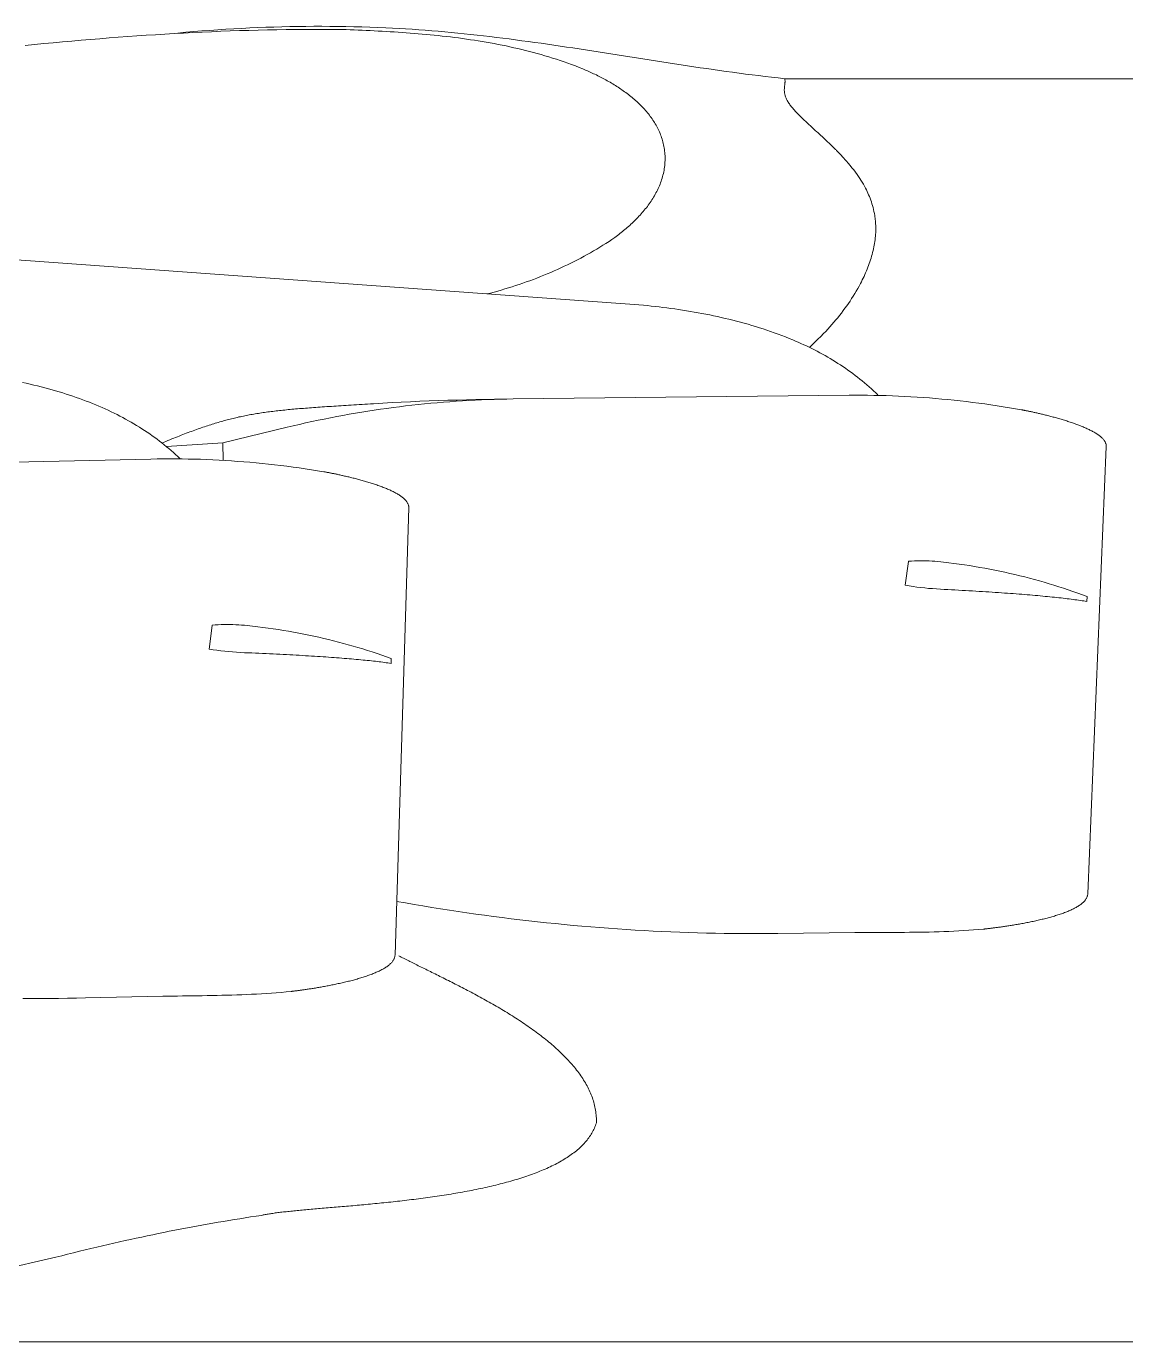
# Model space of a CAD drawing. Header units: millimetres. Extents: x -49665 to 3353, y -2 to 17032.
# Drawn here: x -12429 to -6883, y 697 to 7337 of the extents above; entities that cross this region are included whole.
import ezdxf

# ---------------------------------------------------------------- set-up
doc = ezdxf.new("R2010")
doc.units = ezdxf.units.MM
doc.layers.add('ceco.net 195', color=7, linetype='Continuous', lineweight=5)

msp = doc.modelspace()

# ---------------------------------------------------------------- linework, layer by layer
at = {"layer": 'ceco.net 195', "linetype": 'Continuous'}
for p, q in [((-8602.5, 7072.8), (-5765.5, 7072.8)), ((-14391.5, 6296), (-9316, 5929.4)), ((-8278.5, 5474.8), (-9972.9, 5456.1)), ((-11437.2, 5234.7), (-11113.7, 5313.2)), ((-11437.2, 5234.5), (-11722.5, 5216)), ((-11437.2, 5234.7), (-11436.2, 5146.2)), ((-6980.9, 5217), (-7074.2, 2957.6)), ((-11800.5, 5152.9), (-13494.5, 5116.1)), ((-10500.1, 4909), (-10569.3, 2648.7)), ((-7995, 4515.9), (-7978.4, 4635.5)), ((-7978.3, 4637.2), (-7978.4, 4635.5)), ((-7077.7, 4458.8), (-7078.5, 4434.2)), ((-11506.6, 4193.4), (-11491.2, 4313)), ((-11491.2, 4314.7), (-11491.2, 4313)), ((-10588.7, 4146), (-10589.3, 4121.5)), ((-8638.4, 2758), (-8248.5, 2762.3)), ((-12131.3, 2432.4), (-11741.5, 2440.9)), ((-12280.7, 1124.1), (-14109.5, 698.6)), ((-14114.6, 697.4), (-5765.6, 697.4))]:
    msp.add_line(p, q, dxfattribs=at)
for points in [[(-12435.3, 7240.9), (-12388.3, 7245.5), (-12341.3, 7250), (-12294.3, 7254.5), (-12247.3, 7258.8), (-12200.3, 7263), (-12153.3, 7267), (-12106.3, 7271), (-12059.2, 7274.8), (-12012.2, 7278.6), (-11965.2, 7282.1), (-11918.1, 7285.6), (-11871.1, 7288.9), (-11824.1, 7292.1), (-11777, 7295.1), (-11730, 7298), (-11683, 7300.7), (-11635.9, 7303.3), (-11588.9, 7305.8), (-11541.8, 7308), (-11494.8, 7310.1), (-11447.7, 7312.1), (-11400.6, 7313.9), (-11353.6, 7315.5), (-11306.5, 7317), (-11259.5, 7318.2), (-11212.4, 7319.3), (-11165.4, 7320.2), (-11118.3, 7321), (-11071.2, 7321.5), (-11024.2, 7321.8), (-10977.1, 7322), (-10930.1, 7322), (-10883, 7321.7), (-10835.9, 7321.3)], [(-10615.8, 7330), (-10656.1, 7331.7), (-10696.5, 7333.1), (-10736.8, 7334.4), (-10777.2, 7335.4), (-10817.5, 7336.2), (-10857.9, 7336.8), (-10898.3, 7337.2), (-10938.6, 7337.4), (-10979, 7337.3), (-11019.4, 7337.1), (-11059.7, 7336.6), (-11100.1, 7335.9), (-11140.4, 7335), (-11180.8, 7333.8), (-11221.1, 7332.5), (-11261.4, 7330.9), (-11301.8, 7329.1), (-11342.1, 7327.1), (-11382.4, 7324.9), (-11422.7, 7322.5), (-11463, 7319.9), (-11503.2, 7317), (-11543.5, 7313.9), (-11583.7, 7310.6), (-11624, 7307.2), (-11664.2, 7303.4)], [(-10835.9, 7321.3), (-10815.9, 7320.5), (-10795.9, 7319.8), (-10775.8, 7319), (-10755.7, 7318.2), (-10735.5, 7317.3), (-10715.4, 7316.4), (-10695.2, 7315.5), (-10675, 7314.5), (-10654.8, 7313.5), (-10634.6, 7312.4), (-10614.3, 7311.3), (-10594.1, 7310.1), (-10573.8, 7308.8), (-10553.6, 7307.5), (-10533.3, 7306.1), (-10513, 7304.7), (-10492.7, 7303.2), (-10472.4, 7301.6), (-10452.1, 7299.9), (-10431.9, 7298.2), (-10411.6, 7296.3), (-10391.3, 7294.4), (-10371, 7292.4), (-10350.8, 7290.3), (-10330.5, 7288.1), (-10310.3, 7285.8), (-10290, 7283.5), (-10269.8, 7281), (-10249.6, 7278.4), (-10229.4, 7275.7), (-10209.3, 7272.9), (-10189.1, 7269.9), (-10169, 7266.9), (-10148.9, 7263.7), (-10128.9, 7260.4), (-10108.8, 7257), (-10088.8, 7253.5), (-10068.8, 7249.8), (-10048.9, 7246), (-10029, 7242.1), (-10009.1, 7238), (-9989.2, 7233.8), (-9969.5, 7229.4), (-9949.7, 7224.9), (-9930, 7220.2), (-9910.3, 7215.4), (-9890.7, 7210.4), (-9871.1, 7205.2), (-9851.6, 7199.9), (-9832.1, 7194.5), (-9812.6, 7188.8), (-9793.3, 7183), (-9773.9, 7177), (-9754.7, 7170.9), (-9735.5, 7164.5), (-9716.3, 7158), (-9697.2, 7151.3), (-9678.2, 7144.4), (-9659.3, 7137.3), (-9640.4, 7130), (-9621.6, 7122.5)], [(-10615.8, 7330), (-10582.4, 7328.4), (-10549.1, 7326.6), (-10515.9, 7324.7), (-10482.7, 7322.6), (-10449.7, 7320.3), (-10416.7, 7317.8), (-10383.8, 7315.2), (-10350.9, 7312.5), (-10318.2, 7309.6), (-10285.4, 7306.5), (-10252.8, 7303.3), (-10220.2, 7300), (-10187.7, 7296.6), (-10155.2, 7293), (-10122.7, 7289.3), (-10090.3, 7285.5), (-10058, 7281.6), (-10025.7, 7277.5), (-9993.4, 7273.4), (-9961.1, 7269.2), (-9928.9, 7264.9), (-9896.8, 7260.5), (-9864.6, 7256.1), (-9832.5, 7251.5), (-9800.4, 7246.9), (-9768.3, 7242.3), (-9736.2, 7237.5), (-9704.2, 7232.7), (-9672.1, 7227.9), (-9640.1, 7223), (-9608, 7218.1), (-9576, 7213.2), (-9544, 7208.2), (-9511.9, 7203.2), (-9479.9, 7198.1), (-9447.9, 7193.1), (-9415.8, 7188), (-9383.7, 7183), (-9351.6, 7177.9), (-9319.5, 7172.9), (-9287.4, 7167.8), (-9255.2, 7162.8), (-9223, 7157.8), (-9190.8, 7152.8), (-9158.6, 7147.8), (-9126.3, 7142.9), (-9094, 7138), (-9061.6, 7133.2), (-9029.2, 7128.4), (-8996.7, 7123.7), (-8964.2, 7119), (-8931.6, 7114.4), (-8899, 7109.8), (-8866.3, 7105.3), (-8833.6, 7100.9), (-8800.8, 7096.6), (-8767.9, 7092.4), (-8735, 7088.3), (-8702, 7084.2), (-8668.9, 7080.3), (-8635.8, 7076.5), (-8602.5, 7072.8)], [(-9621.6, 7122.5), (-9614.9, 7119.7), (-9608.1, 7116.8), (-9601.4, 7113.9), (-9594.6, 7110.9), (-9587.8, 7107.8), (-9580.9, 7104.7), (-9574.1, 7101.5), (-9567.2, 7098.3), (-9560.3, 7095), (-9553.4, 7091.7), (-9546.5, 7088.2), (-9539.6, 7084.8), (-9532.7, 7081.2), (-9525.8, 7077.6), (-9518.9, 7074), (-9512, 7070.3), (-9505.1, 7066.5), (-9498.2, 7062.7), (-9491.4, 7058.8), (-9484.5, 7054.8), (-9477.7, 7050.8), (-9470.9, 7046.7), (-9464.1, 7042.6), (-9457.4, 7038.4), (-9450.7, 7034.1), (-9444, 7029.8), (-9437.3, 7025.4), (-9430.7, 7020.9), (-9424.1, 7016.4), (-9417.6, 7011.9), (-9411.1, 7007.2), (-9404.7, 7002.5), (-9398.3, 6997.7), (-9392, 6992.9), (-9385.7, 6988), (-9379.5, 6983.1), (-9373.4, 6978.1), (-9367.3, 6973), (-9361.3, 6967.8), (-9355.4, 6962.6), (-9349.5, 6957.3), (-9343.7, 6952), (-9338, 6946.6), (-9332.4, 6941.1), (-9326.9, 6935.6), (-9321.4, 6930), (-9316.1, 6924.3), (-9310.8, 6918.6), (-9305.6, 6912.8), (-9300.6, 6906.9), (-9295.6, 6901), (-9290.7, 6895), (-9286, 6889), (-9281.3, 6882.8), (-9276.8, 6876.6), (-9272.4, 6870.4), (-9268.1, 6864.1), (-9263.9, 6857.7), (-9259.8, 6851.2), (-9255.9, 6844.7), (-9252.1, 6838.1), (-9248.4, 6831.4), (-9244.9, 6824.7), (-9241.5, 6817.9), (-9238.3, 6811), (-9235.1, 6804.1), (-9232.2, 6797.1), (-9229.3, 6790), (-9226.7, 6782.9), (-9224.1, 6775.7), (-9221.8, 6768.4), (-9219.6, 6761), (-9217.5, 6753.6), (-9215.7, 6746.1), (-9213.9, 6738.6), (-9212.4, 6731), (-9211, 6723.3), (-9209.8, 6715.5), (-9208.8, 6707.7), (-9208, 6699.8), (-9207.3, 6691.8), (-9206.9, 6683.7), (-9206.6, 6675.6), (-9206.5, 6667.4), (-9206.6, 6659.2)], [(-8602.5, 7044.3), (-8602.8, 7042.1), (-8603.1, 7039.9), (-8603.4, 7037.5), (-8603.7, 7035.1), (-8604, 7032.6), (-8604.3, 7030), (-8604.5, 7027.3), (-8604.7, 7024.6), (-8604.9, 7021.7), (-8605, 7018.8), (-8605, 7015.8), (-8605, 7012.8), (-8604.9, 7009.6), (-8604.6, 7006.4), (-8604.3, 7003.1), (-8603.8, 6999.8), (-8603.3, 6996.4), (-8602.5, 6992.9), (-8601.6, 6989.3), (-8600.6, 6985.7), (-8599.4, 6981.9), (-8598, 6978.2), (-8596.4, 6974.3), (-8594.6, 6970.4)], [(-8602.5, 7072.8), (-8602.5, 7072.7), (-8602.4, 7072.4), (-8602.4, 7071.9), (-8602.2, 7071.2), (-8602.1, 7070.3), (-8602, 7069.2), (-8601.9, 7068), (-8601.8, 7066.5), (-8601.7, 7064.8), (-8601.6, 7062.9), (-8601.6, 7060.9), (-8601.6, 7058.6), (-8601.6, 7056.1), (-8601.7, 7053.5), (-8601.9, 7050.6), (-8602.2, 7047.6), (-8602.5, 7044.3)], [(-8594.6, 6970.4), (-8592.6, 6966.4), (-8590.4, 6962.4), (-8588, 6958.3), (-8585.4, 6954.1), (-8582.6, 6949.9), (-8579.6, 6945.6), (-8576.5, 6941.2), (-8573.2, 6936.9), (-8569.7, 6932.4), (-8566.1, 6927.9), (-8562.3, 6923.4), (-8558.3, 6918.8), (-8554.2, 6914.2), (-8550, 6909.5), (-8545.7, 6904.7), (-8541.2, 6900), (-8536.6, 6895.2), (-8531.8, 6890.3), (-8527, 6885.4)], [(-8527, 6885.4), (-8519.8, 6878.4), (-8512.5, 6871.2), (-8505, 6864), (-8497.3, 6856.8), (-8489.5, 6849.4), (-8481.5, 6842.1), (-8473.5, 6834.6), (-8465.3, 6827.1), (-8457.1, 6819.6), (-8448.8, 6812), (-8440.5, 6804.4)], [(-8440.5, 6804.4), (-8436.8, 6801.1), (-8433.3, 6797.8), (-8429.8, 6794.6), (-8426.3, 6791.5), (-8422.9, 6788.4), (-8419.5, 6785.3), (-8416.1, 6782.2), (-8412.8, 6779.1), (-8409.4, 6776), (-8406.1, 6772.9), (-8402.7, 6769.7), (-8399.2, 6766.5), (-8395.8, 6763.3), (-8392.3, 6760), (-8388.7, 6756.6), (-8385.1, 6753.2), (-8381.3, 6749.6), (-8377.5, 6746), (-8373.6, 6742.2), (-8369.6, 6738.3), (-8365.5, 6734.3), (-8361.2, 6730.1), (-8356.8, 6725.8)], [(-8356.8, 6725.8), (-8354.5, 6723.6), (-8352.1, 6721.2), (-8349.6, 6718.7), (-8347, 6716), (-8344.2, 6713.2), (-8341.4, 6710.3), (-8338.4, 6707.3), (-8335.4, 6704.3), (-8332.4, 6701.1), (-8329.2, 6697.9), (-8326.1, 6694.6), (-8322.9, 6691.2), (-8319.6, 6687.8), (-8316.4, 6684.4), (-8313.2, 6681), (-8310, 6677.5), (-8306.8, 6674.1), (-8303.7, 6670.7), (-8300.6, 6667.3), (-8297.5, 6663.9), (-8294.6, 6660.6), (-8291.7, 6657.3)], [(-9206.6, 6659.2), (-9207.1, 6650.9), (-9207.7, 6642.6), (-9208.5, 6634.4), (-9209.5, 6626.2), (-9210.7, 6618.2), (-9212.1, 6610.1), (-9213.7, 6602.1), (-9215.4, 6594.2), (-9217.3, 6586.3), (-9219.4, 6578.5), (-9221.6, 6570.8), (-9224, 6563.1), (-9226.6, 6555.5), (-9229.3, 6547.9), (-9232.2, 6540.4), (-9235.2, 6532.9), (-9238.4, 6525.5), (-9241.7, 6518.2), (-9245.1, 6510.9), (-9248.7, 6503.7), (-9252.5, 6496.6), (-9256.3, 6489.5), (-9260.3, 6482.4), (-9264.4, 6475.5), (-9268.6, 6468.6), (-9272.9, 6461.7), (-9277.4, 6454.9), (-9281.9, 6448.2), (-9286.6, 6441.5), (-9291.4, 6434.9), (-9296.2, 6428.4), (-9301.2, 6421.9), (-9306.3, 6415.5), (-9311.4, 6409.2), (-9316.7, 6402.9), (-9322, 6396.7), (-9327.4, 6390.5), (-9332.9, 6384.4), (-9338.4, 6378.4), (-9344, 6372.4), (-9349.7, 6366.5), (-9355.5, 6360.7), (-9361.3, 6354.9), (-9367.1, 6349.2), (-9373, 6343.6), (-9379, 6338), (-9385, 6332.5), (-9391.1, 6327.1), (-9397.2, 6321.7), (-9403.3, 6316.4), (-9409.5, 6311.2), (-9415.7, 6306), (-9421.9, 6300.9), (-9428.2, 6295.9), (-9434.5, 6290.9), (-9440.8, 6286), (-9447.1, 6281.2), (-9453.4, 6276.5), (-9459.7, 6271.8)], [(-8291.7, 6657.3), (-8282.1, 6646.2), (-8272.7, 6635), (-8263.6, 6623.7), (-8254.6, 6612.2), (-8245.8, 6600.5), (-8237.3, 6588.6)], [(-8237.3, 6588.6), (-8230.8, 6579.2), (-8224.4, 6569.7), (-8218.2, 6560), (-8212.2, 6550.3), (-8206.4, 6540.3), (-8200.8, 6530.2), (-8195.3, 6519.9)], [(-8195.3, 6519.9), (-8191.1, 6511.8), (-8187.1, 6503.5), (-8183.2, 6495.1), (-8179.5, 6486.6), (-8175.9, 6478), (-8172.5, 6469.2), (-8169.2, 6460.3), (-8166, 6451.2)], [(-8166, 6451.2), (-8163, 6441.9), (-8160.2, 6432.5), (-8157.6, 6422.8), (-8155.2, 6413), (-8152.9, 6403), (-8150.9, 6392.8), (-8149.2, 6382.5)], [(-8149.2, 6382.5), (-8148.2, 6376), (-8147.2, 6369.2), (-8146.4, 6362.3), (-8145.7, 6355.3), (-8145.1, 6348.2)], [(-8220.8, 6038.9), (-8216.2, 6047.8), (-8211.7, 6056.8), (-8207.3, 6065.9), (-8203, 6075), (-8198.8, 6084.2), (-8194.8, 6093.3), (-8190.9, 6102.5), (-8187.1, 6111.8), (-8183.4, 6121.1), (-8179.9, 6130.3), (-8176.6, 6139.7), (-8173.4, 6149), (-8170.3, 6158.3), (-8167.4, 6167.6), (-8164.6, 6176.9), (-8162, 6186.3), (-8159.6, 6195.6), (-8157.3, 6204.9), (-8155.2, 6214.2), (-8153.3, 6223.4), (-8151.5, 6232.6), (-8149.9, 6241.8), (-8148.5, 6251), (-8147.2, 6260.1), (-8146.2, 6269.2), (-8145.3, 6278.3), (-8144.6, 6287.2), (-8144.1, 6296.2), (-8143.8, 6305), (-8143.7, 6313.9)], [(-8145.1, 6348.2), (-8144.5, 6339.8), (-8144.1, 6331.2), (-8143.8, 6322.5), (-8143.7, 6313.9)], [(-9459.7, 6271.8), (-9474.6, 6261.6), (-9489.6, 6251.6), (-9504.8, 6241.8), (-9520.1, 6232), (-9535.7, 6222.4), (-9551.3, 6213), (-9567.1, 6203.6), (-9583, 6194.4), (-9599.1, 6185.4), (-9615.3, 6176.5), (-9631.6, 6167.7), (-9648.1, 6159.1), (-9664.7, 6150.6), (-9681.4, 6142.2), (-9698.2, 6134), (-9715.1, 6125.9), (-9732.1, 6118), (-9749.2, 6110.2), (-9766.4, 6102.6), (-9783.7, 6095.1), (-9801.1, 6087.8), (-9818.5, 6080.6), (-9836, 6073.6), (-9853.7, 6066.7), (-9871.3, 6059.9), (-9889.1, 6053.3), (-9906.9, 6046.9), (-9924.7, 6040.6), (-9942.7, 6034.5), (-9960.6, 6028.5), (-9978.6, 6022.7), (-9996.7, 6017.1), (-10014.8, 6011.6), (-10032.9, 6006.2), (-10051, 6001), (-10069.2, 5996), (-10087.4, 5991.1), (-10105.5, 5986.4)], [(-8407.2, 5786.1), (-8396.4, 5797.4), (-8385.8, 5808.8), (-8375.5, 5820.2), (-8365.2, 5831.7), (-8355.2, 5843.3), (-8345.4, 5854.9), (-8335.7, 5866.6), (-8326.3, 5878.3), (-8317, 5890.1), (-8307.9, 5902), (-8299, 5914), (-8290.4, 5926.1), (-8281.9, 5938.2), (-8273.5, 5950.5), (-8265.4, 5962.8), (-8257.5, 5975.2), (-8249.8, 5987.8), (-8242.2, 6000.4), (-8234.9, 6013.1), (-8227.8, 6025.9), (-8220.8, 6038.9)], [(-9316, 5929.4), (-9296.2, 5927.4), (-9276.4, 5925.3), (-9256.7, 5923.1), (-9236.9, 5920.7), (-9217.2, 5918.3), (-9197.4, 5915.8), (-9177.7, 5913.2), (-9158, 5910.4), (-9138.3, 5907.6), (-9118.6, 5904.6), (-9098.9, 5901.5), (-9079.2, 5898.3), (-9059.6, 5894.9), (-9040, 5891.4), (-9020.4, 5887.8), (-9000.9, 5884.1), (-8981.3, 5880.2), (-8961.8, 5876.2), (-8942.4, 5872), (-8922.9, 5867.7), (-8903.5, 5863.2), (-8884.2, 5858.6), (-8864.9, 5853.9), (-8845.6, 5849), (-8826.4, 5843.9), (-8807.2, 5838.6), (-8788, 5833.2), (-8768.9, 5827.7), (-8749.9, 5821.9), (-8730.9, 5816), (-8712, 5809.9), (-8693.1, 5803.6), (-8674.3, 5797.2), (-8655.5, 5790.5), (-8636.8, 5783.7), (-8618.2, 5776.7), (-8599.6, 5769.5), (-8581.1, 5762.1), (-8562.7, 5754.5)], [(-8478.8, 5716.5), (-8464, 5730.1), (-8449.5, 5743.9), (-8435.2, 5757.8), (-8421.1, 5771.9), (-8407.2, 5786.1)], [(-8562.8, 5754.6), (-8548.9, 5748.7), (-8535, 5742.6), (-8521.2, 5736.5), (-8507.4, 5730.2), (-8493.7, 5723.7), (-8480.1, 5717.2), (-8466.5, 5710.5), (-8452.9, 5703.6), (-8439.5, 5696.7), (-8426.1, 5689.5), (-8412.7, 5682.3), (-8399.5, 5674.9), (-8386.3, 5667.4), (-8373.2, 5659.8), (-8360.2, 5652), (-8347.3, 5644), (-8334.4, 5635.9), (-8321.7, 5627.7), (-8309, 5619.4), (-8296.5, 5610.9), (-8284.1, 5602.2), (-8271.7, 5593.4), (-8259.5, 5584.5), (-8247.4, 5575.4), (-8235.4, 5566.2), (-8223.5, 5556.8), (-8211.7, 5547.3), (-8200.1, 5537.6), (-8188.5, 5527.8), (-8177.1, 5517.8), (-8165.9, 5507.7), (-8154.8, 5497.5), (-8143.8, 5487), (-8132.9, 5476.5)], [(-12448.7, 5539.8), (-12429.4, 5535.6), (-12410.3, 5531.2), (-12391.4, 5526.7), (-12372.7, 5522.1), (-12354.1, 5517.4), (-12335.7, 5512.6), (-12317.4, 5507.7), (-12299.3, 5502.6), (-12281.4, 5497.4), (-12263.6, 5492.2), (-12246, 5486.8), (-12228.6, 5481.2), (-12211.3, 5475.6), (-12194.2, 5469.9), (-12177.2, 5464), (-12160.4, 5458), (-12143.8, 5451.9), (-12127.4, 5445.7), (-12111.1, 5439.4), (-12094.9, 5432.9), (-12079, 5426.4), (-12063.2, 5419.7), (-12047.5, 5412.9), (-12032.1, 5406), (-12016.8, 5399), (-12001.6, 5391.8), (-11986.6, 5384.6), (-11971.8, 5377.2), (-11957.2, 5369.7), (-11942.7, 5362.1), (-11928.4, 5354.4), (-11914.2, 5346.6), (-11900.2, 5338.6), (-11886.4, 5330.6), (-11872.7, 5322.4), (-11859.2, 5314.1), (-11845.9, 5305.7), (-11832.7, 5297.2), (-11819.7, 5288.5), (-11806.9, 5279.7), (-11794.2, 5270.9), (-11781.7, 5261.9), (-11769.3, 5252.8), (-11757.1, 5243.6), (-11745.1, 5234.2), (-11733.2, 5224.8), (-11721.5, 5215.2), (-11710, 5205.5), (-11698.7, 5195.7), (-11687.4, 5185.8), (-11676.4, 5175.8), (-11665.5, 5165.6), (-11654.8, 5155.3)], [(-11113.7, 5313.2), (-11082.6, 5320.7), (-11051.4, 5327.9), (-11020.2, 5335), (-10988.9, 5341.8), (-10957.6, 5348.5), (-10926.3, 5355), (-10894.9, 5361.2), (-10863.5, 5367.3), (-10832, 5373.2), (-10800.5, 5378.8), (-10769, 5384.3), (-10737.4, 5389.6), (-10705.8, 5394.7), (-10674.2, 5399.5), (-10642.5, 5404.2), (-10610.8, 5408.7), (-10579.1, 5413), (-10547.3, 5417), (-10515.6, 5420.9), (-10483.8, 5424.6), (-10452, 5428.1), (-10420.1, 5431.4), (-10388.3, 5434.4), (-10356.4, 5437.3), (-10324.5, 5440), (-10292.6, 5442.4), (-10260.7, 5444.7), (-10228.7, 5446.8), (-10196.8, 5448.6), (-10164.8, 5450.3), (-10132.8, 5451.8), (-10100.8, 5453), (-10068.9, 5454.1), (-10036.9, 5455), (-10004.9, 5455.6), (-9972.9, 5456.1)], [(-10678.4, 5432.4), (-10631.4, 5435.2), (-10584.4, 5437.8), (-10537.4, 5440.3), (-10490.4, 5442.5), (-10443.3, 5444.5), (-10396.3, 5446.3), (-10349.3, 5448), (-10302.2, 5449.5), (-10255.2, 5450.9), (-10208.2, 5452), (-10161.1, 5453.1), (-10114, 5454), (-10067, 5454.8), (-10019.9, 5455.5), (-9972.9, 5456.1)], [(-7407.8, 5401.6), (-7438.7, 5406.9), (-7469.6, 5412.1), (-7500.5, 5417.1), (-7531.4, 5421.9), (-7562.3, 5426.5), (-7593.3, 5430.9), (-7624.2, 5435.1), (-7655.2, 5439.1), (-7686.2, 5442.9), (-7717.2, 5446.4), (-7748.3, 5449.8), (-7779.3, 5453), (-7810.4, 5455.9), (-7841.5, 5458.7), (-7872.6, 5461.2), (-7903.7, 5463.5), (-7934.8, 5465.6), (-7966, 5467.5), (-7997.2, 5469.2), (-8028.3, 5470.7), (-8059.6, 5472), (-8090.8, 5473), (-8122, 5473.9), (-8153.3, 5474.5), (-8184.6, 5474.9), (-8215.9, 5475.1), (-8247.2, 5475.1), (-8278.5, 5474.8)], [(-10678.4, 5432.4), (-10693, 5431.4), (-10707.5, 5430.5), (-10721.8, 5429.6), (-10735.8, 5428.8), (-10749.7, 5427.9), (-10763.4, 5427.1), (-10776.9, 5426.2), (-10790.2, 5425.4), (-10803.3, 5424.6), (-10816.2, 5423.7), (-10829, 5422.9), (-10841.6, 5422.1), (-10854, 5421.3), (-10866.2, 5420.6), (-10878.3, 5419.8), (-10890.2, 5419), (-10902, 5418.2), (-10913.6, 5417.5), (-10925, 5416.7), (-10936.3, 5415.9), (-10947.5, 5415.2), (-10958.5, 5414.4), (-10969.3, 5413.6), (-10980, 5412.8), (-10990.6, 5412.1), (-11001.1, 5411.3), (-11011.4, 5410.5), (-11021.5, 5409.7), (-11031.6, 5408.9), (-11041.5, 5408.1), (-11051.4, 5407.3), (-11061.1, 5406.5), (-11070.6, 5405.7), (-11080.1, 5404.9), (-11089.5, 5404), (-11098.7, 5403.2), (-11107.9, 5402.3), (-11117, 5401.4), (-11125.9, 5400.5), (-11134.8, 5399.6), (-11143.6, 5398.7), (-11152.3, 5397.7), (-11160.9, 5396.8), (-11169.4, 5395.8), (-11177.8, 5394.8), (-11186.2, 5393.8), (-11194.5, 5392.8), (-11202.7, 5391.7), (-11210.9, 5390.7), (-11219, 5389.6), (-11227, 5388.4), (-11235, 5387.3), (-11242.9, 5386.1), (-11250.7, 5384.9), (-11258.6, 5383.7), (-11266.3, 5382.5), (-11274, 5381.2), (-11281.7, 5379.9), (-11289.4, 5378.6), (-11297, 5377.2), (-11304.5, 5375.8), (-11312.1, 5374.4), (-11319.6, 5373), (-11327.1, 5371.5), (-11334.5, 5370), (-11342, 5368.4), (-11349.4, 5366.8), (-11356.8, 5365.2), (-11364.2, 5363.5), (-11371.7, 5361.8), (-11379.1, 5360.1), (-11386.5, 5358.3), (-11393.9, 5356.5), (-11401.3, 5354.6), (-11408.7, 5352.7), (-11416.1, 5350.8), (-11423.5, 5348.8), (-11431, 5346.8), (-11438.5, 5344.7), (-11446, 5342.6), (-11453.5, 5340.4), (-11461, 5338.2), (-11468.6, 5336), (-11476.2, 5333.7), (-11483.9, 5331.3), (-11491.6, 5328.9), (-11499.3, 5326.4), (-11507.1, 5323.9), (-11514.9, 5321.4), (-11522.8, 5318.8), (-11530.7, 5316.1), (-11538.7, 5313.4), (-11546.7, 5310.6), (-11554.8, 5307.8), (-11563, 5304.9), (-11571.3, 5301.9), (-11579.6, 5298.9), (-11588, 5295.9), (-11596.4, 5292.7), (-11605, 5289.5), (-11613.6, 5286.3), (-11622.3, 5283), (-11631.1, 5279.6), (-11640, 5276.2), (-11649, 5272.7), (-11658.1, 5269.1), (-11667.3, 5265.5), (-11676.6, 5261.8), (-11686, 5258), (-11695.5, 5254.2), (-11705.1, 5250.3), (-11714.8, 5246.3), (-11724.7, 5242.2), (-11734.6, 5238.1), (-11744.7, 5233.9)], [(-6980.9, 5217), (-6980.9, 5219.9), (-6981.1, 5222.6), (-6981.4, 5225.4), (-6982, 5228.2), (-6982.8, 5230.9), (-6983.8, 5233.7), (-6984.9, 5236.4), (-6986.3, 5239.1), (-6987.8, 5241.8), (-6989.4, 5244.5), (-6991.3, 5247.2), (-6993.3, 5249.8), (-6995.5, 5252.5), (-6997.8, 5255.1), (-7000.3, 5257.7), (-7003, 5260.3), (-7005.8, 5262.9), (-7008.7, 5265.5), (-7011.8, 5268), (-7015, 5270.5), (-7018.4, 5273), (-7021.9, 5275.5), (-7025.5, 5278), (-7029.2, 5280.5), (-7033.1, 5282.9), (-7037, 5285.4), (-7041.1, 5287.8), (-7045.3, 5290.1), (-7049.6, 5292.5), (-7054, 5294.9), (-7058.5, 5297.2), (-7063.1, 5299.5), (-7067.8, 5301.8), (-7072.5, 5304.1), (-7077.4, 5306.3), (-7082.3, 5308.6), (-7087.3, 5310.8), (-7092.4, 5313), (-7097.5, 5315.2), (-7102.7, 5317.3), (-7108, 5319.4), (-7113.3, 5321.5), (-7118.7, 5323.6), (-7124.1, 5325.7), (-7129.6, 5327.7), (-7135.1, 5329.8), (-7140.7, 5331.8), (-7146.3, 5333.7), (-7151.9, 5335.7), (-7157.5, 5337.6), (-7163.2, 5339.5), (-7168.9, 5341.4), (-7174.6, 5343.3), (-7180.3, 5345.1), (-7186.1, 5346.9), (-7191.8, 5348.7), (-7197.6, 5350.4), (-7203.3, 5352.2), (-7209.1, 5353.9), (-7214.8, 5355.6), (-7220.5, 5357.2), (-7226.2, 5358.9), (-7231.9, 5360.5), (-7237.6, 5362), (-7243.2, 5363.6), (-7248.8, 5365.1), (-7254.4, 5366.6), (-7259.9, 5368.1), (-7265.4, 5369.5), (-7270.9, 5370.9), (-7276.3, 5372.3), (-7281.6, 5373.7), (-7286.9, 5375), (-7292.2, 5376.3), (-7297.3, 5377.6), (-7302.4, 5378.8), (-7307.5, 5380), (-7312.4, 5381.2), (-7317.3, 5382.4), (-7322.1, 5383.5), (-7326.8, 5384.6), (-7331.5, 5385.6), (-7336, 5386.7), (-7340.4, 5387.7), (-7344.8, 5388.6), (-7349, 5389.6), (-7353.2, 5390.5), (-7357.2, 5391.3), (-7361.1, 5392.2), (-7364.9, 5393), (-7368.5, 5393.8), (-7372.1, 5394.5), (-7375.5, 5395.2), (-7378.8, 5395.9), (-7381.9, 5396.5), (-7385, 5397.1), (-7387.8, 5397.7), (-7390.5, 5398.3), (-7393.1, 5398.8), (-7395.5, 5399.2), (-7397.8, 5399.7), (-7399.9, 5400.1), (-7401.8, 5400.4), (-7403.6, 5400.8), (-7405.2, 5401.1), (-7406.6, 5401.3), (-7407.8, 5401.6)], [(-10929, 5088.9), (-10959.9, 5094), (-10990.9, 5098.9), (-11021.8, 5103.5), (-11052.8, 5108), (-11083.7, 5112.3), (-11114.7, 5116.3), (-11145.7, 5120.2), (-11176.8, 5123.8), (-11207.8, 5127.3), (-11238.9, 5130.5), (-11269.9, 5133.6), (-11301, 5136.4), (-11332.1, 5139), (-11363.2, 5141.4), (-11394.3, 5143.6), (-11425.5, 5145.6), (-11456.7, 5147.4), (-11487.8, 5149), (-11519, 5150.3), (-11550.2, 5151.5), (-11581.5, 5152.4), (-11612.7, 5153.1), (-11643.9, 5153.6), (-11675.2, 5153.9), (-11706.5, 5154), (-11737.8, 5153.9), (-11769.1, 5153.5), (-11800.5, 5152.9)], [(-10500.1, 4909), (-10500.1, 4911.8), (-10500.3, 4914.6), (-10500.8, 4917.4), (-10501.4, 4920.1), (-10502.2, 4922.9), (-10503.2, 4925.6), (-10504.4, 4928.3), (-10505.7, 4931), (-10507.3, 4933.7), (-10509, 4936.4), (-10510.8, 4939), (-10512.9, 4941.7), (-10515.1, 4944.3), (-10517.5, 4946.9), (-10520, 4949.5), (-10522.7, 4952), (-10525.5, 4954.6), (-10528.5, 4957.1), (-10531.6, 4959.6), (-10534.8, 4962.1), (-10538.2, 4964.6), (-10541.7, 4967.1), (-10545.4, 4969.5), (-10549.1, 4971.9), (-10553, 4974.3), (-10557, 4976.7), (-10561.1, 4979.1), (-10565.3, 4981.4), (-10569.6, 4983.7), (-10574.1, 4986), (-10578.6, 4988.3), (-10583.2, 4990.6), (-10587.9, 4992.8), (-10592.7, 4995.1), (-10597.6, 4997.3), (-10602.5, 4999.4), (-10607.5, 5001.6), (-10612.6, 5003.7), (-10617.8, 5005.9), (-10623, 5008), (-10628.3, 5010), (-10633.7, 5012.1), (-10639.1, 5014.1), (-10644.5, 5016.1), (-10650, 5018.1), (-10655.5, 5020.1), (-10661.1, 5022), (-10666.7, 5023.9), (-10672.4, 5025.8), (-10678, 5027.7), (-10683.7, 5029.5), (-10689.5, 5031.3), (-10695.2, 5033.1), (-10700.9, 5034.9), (-10706.7, 5036.7), (-10712.5, 5038.4), (-10718.2, 5040.1), (-10724, 5041.7), (-10729.7, 5043.4), (-10735.5, 5045), (-10741.2, 5046.6), (-10747, 5048.2), (-10752.7, 5049.7), (-10758.3, 5051.2), (-10764, 5052.7), (-10769.6, 5054.2), (-10775.2, 5055.6), (-10780.8, 5057), (-10786.3, 5058.4), (-10791.7, 5059.8), (-10797.1, 5061.1), (-10802.5, 5062.4), (-10807.8, 5063.7), (-10813.1, 5064.9), (-10818.3, 5066.1), (-10823.4, 5067.3), (-10828.4, 5068.5), (-10833.4, 5069.6), (-10838.3, 5070.7), (-10843.1, 5071.8), (-10847.8, 5072.8), (-10852.5, 5073.8), (-10857, 5074.8), (-10861.5, 5075.8), (-10865.8, 5076.7), (-10870.1, 5077.6), (-10874.2, 5078.4), (-10878.2, 5079.3), (-10882.2, 5080.1), (-10886, 5080.8), (-10889.6, 5081.6), (-10893.2, 5082.3), (-10896.6, 5083), (-10899.9, 5083.6), (-10903.1, 5084.2), (-10906.1, 5084.8), (-10909, 5085.3), (-10911.7, 5085.8), (-10914.3, 5086.3), (-10916.7, 5086.8), (-10918.9, 5087.2), (-10921, 5087.6), (-10923, 5087.9), (-10924.7, 5088.2), (-10926.3, 5088.5), (-10927.8, 5088.7), (-10929, 5088.9)], [(-7801.5, 4632.7), (-7815.9, 4634.3), (-7830.4, 4635.7), (-7845, 4636.8), (-7859.6, 4637.7), (-7874.3, 4638.4), (-7889.1, 4638.9), (-7903.8, 4639.2), (-7918.7, 4639.2), (-7933.5, 4639.1), (-7948.4, 4638.7), (-7963.4, 4638.1), (-7978.3, 4637.2)], [(-7077.7, 4458.8), (-7101.3, 4467.6), (-7124.9, 4476.2), (-7148.7, 4484.6), (-7172.6, 4492.9), (-7196.6, 4500.9), (-7220.7, 4508.7), (-7244.9, 4516.3), (-7269.2, 4523.7), (-7293.5, 4530.9), (-7318, 4537.9), (-7342.6, 4544.8), (-7367.3, 4551.4), (-7392, 4557.8), (-7416.9, 4564), (-7441.8, 4570), (-7466.9, 4575.8), (-7492.1, 4581.4), (-7517.3, 4586.8), (-7542.7, 4591.9), (-7568.1, 4596.9), (-7593.7, 4601.7), (-7619.3, 4606.3), (-7645, 4610.7), (-7670.9, 4614.9), (-7696.8, 4618.8), (-7722.8, 4622.6), (-7749, 4626.2), (-7775.2, 4629.6), (-7801.5, 4632.7)], [(-7817.9, 4496.1), (-7837.7, 4497.3), (-7857.4, 4498.7), (-7877.2, 4500.3), (-7896.9, 4502.3), (-7916.6, 4504.5), (-7936.2, 4507), (-7955.8, 4509.7), (-7975.4, 4512.7), (-7995, 4515.9)], [(-7078.5, 4434.2), (-7086.4, 4435.5), (-7094.6, 4436.8), (-7103, 4438), (-7111.5, 4439.3), (-7120.3, 4440.5), (-7129.3, 4441.8), (-7138.5, 4443), (-7147.9, 4444.3), (-7157.6, 4445.5), (-7167.4, 4446.7), (-7177.4, 4447.9), (-7187.7, 4449.2), (-7198.1, 4450.4), (-7208.8, 4451.6), (-7219.6, 4452.8), (-7230.7, 4454), (-7242, 4455.1), (-7253.5, 4456.3), (-7265.1, 4457.5), (-7277, 4458.7), (-7289.1, 4459.9), (-7301.4, 4461), (-7313.9, 4462.2), (-7326.6, 4463.3), (-7339.5, 4464.5), (-7352.6, 4465.6), (-7365.9, 4466.7), (-7379.4, 4467.9), (-7393, 4469), (-7406.9, 4470.1), (-7421, 4471.2), (-7435.3, 4472.3), (-7449.8, 4473.4), (-7464.5, 4474.5), (-7479.4, 4475.6), (-7494.5, 4476.7), (-7509.7, 4477.8), (-7525.2, 4478.8), (-7540.9, 4479.9), (-7556.8, 4481), (-7572.8, 4482), (-7589.1, 4483.1), (-7605.5, 4484.1), (-7622.2, 4485.1), (-7639, 4486.2), (-7656, 4487.2), (-7673.3, 4488.2), (-7690.7, 4489.2), (-7708.3, 4490.2), (-7726.1, 4491.2), (-7744.1, 4492.2), (-7762.3, 4493.2), (-7780.6, 4494.2), (-7799.2, 4495.2), (-7817.9, 4496.1)], [(-11314.4, 4312.1), (-11328.8, 4313.6), (-11343.3, 4314.8), (-11357.9, 4315.7), (-11372.6, 4316.5), (-11387.2, 4317.1), (-11402, 4317.4), (-11416.8, 4317.5), (-11431.6, 4317.4), (-11446.5, 4317.1), (-11461.4, 4316.5), (-11476.3, 4315.7), (-11491.2, 4314.7)], [(-10588.7, 4146), (-10612.4, 4154.6), (-10636.2, 4163), (-10660.1, 4171.1), (-10684, 4179.1), (-10708.1, 4186.8), (-10732.3, 4194.4), (-10756.5, 4201.8), (-10780.9, 4208.9), (-10805.4, 4215.8), (-10829.9, 4222.6), (-10854.5, 4229.1), (-10879.3, 4235.5), (-10904.1, 4241.6), (-10929, 4247.5), (-10954.1, 4253.3), (-10979.2, 4258.8), (-11004.4, 4264.1), (-11029.7, 4269.2), (-11055.1, 4274.1), (-11080.6, 4278.9), (-11106.2, 4283.4), (-11131.9, 4287.7), (-11157.7, 4291.8), (-11183.6, 4295.7), (-11209.5, 4299.4), (-11235.6, 4302.9), (-11261.8, 4306.2), (-11288, 4309.3), (-11314.4, 4312.1)], [(-11329.3, 4175.5), (-11349.1, 4176.4), (-11368.9, 4177.6), (-11388.6, 4179.1), (-11408.3, 4180.8), (-11428.1, 4182.8), (-11447.7, 4185), (-11467.4, 4187.6), (-11487, 4190.3), (-11506.6, 4193.4)], [(-10589.3, 4121.5), (-10597.2, 4122.7), (-10605.4, 4123.9), (-10613.8, 4125), (-10622.4, 4126.2), (-10631.2, 4127.4), (-10640.2, 4128.5), (-10649.4, 4129.6), (-10658.8, 4130.8), (-10668.5, 4131.9), (-10678.3, 4133), (-10688.4, 4134.1), (-10698.6, 4135.2), (-10709.1, 4136.3), (-10719.8, 4137.4), (-10730.6, 4138.5), (-10741.7, 4139.6), (-10753, 4140.7), (-10764.5, 4141.7), (-10776.2, 4142.8), (-10788.1, 4143.8), (-10800.2, 4144.9), (-10812.5, 4145.9), (-10825, 4146.9), (-10837.7, 4147.9), (-10850.6, 4148.9), (-10863.7, 4149.9), (-10877, 4150.9), (-10890.5, 4151.9), (-10904.2, 4152.9), (-10918.1, 4153.9), (-10932.2, 4154.8), (-10946.5, 4155.8), (-10961, 4156.7), (-10975.7, 4157.7), (-10990.6, 4158.6), (-11005.7, 4159.5), (-11021, 4160.4), (-11036.5, 4161.3), (-11052.2, 4162.2), (-11068, 4163.1), (-11084.1, 4164), (-11100.4, 4164.9), (-11116.8, 4165.7), (-11133.5, 4166.6), (-11150.3, 4167.4), (-11167.4, 4168.3), (-11184.6, 4169.1), (-11202, 4169.9), (-11219.6, 4170.8), (-11237.5, 4171.6), (-11255.5, 4172.4), (-11273.6, 4173.2), (-11292, 4173.9), (-11310.6, 4174.7), (-11329.3, 4175.5)], [(-7074.2, 2957.6), (-7074.4, 2954.6), (-7074.8, 2951.5), (-7075.5, 2948.5), (-7076.3, 2945.6), (-7077.3, 2942.6), (-7078.5, 2939.7), (-7079.9, 2936.8), (-7081.5, 2934), (-7083.2, 2931.2), (-7085.1, 2928.4), (-7087.2, 2925.6), (-7089.5, 2922.9), (-7091.9, 2920.1), (-7094.5, 2917.5), (-7097.2, 2914.8), (-7100.1, 2912.2), (-7103.2, 2909.6), (-7106.4, 2907), (-7109.7, 2904.5), (-7113.2, 2902), (-7116.8, 2899.5), (-7120.6, 2897), (-7124.5, 2894.6), (-7128.5, 2892.2), (-7132.6, 2889.8), (-7136.9, 2887.5), (-7141.3, 2885.1), (-7145.8, 2882.9), (-7150.4, 2880.6), (-7155.1, 2878.4), (-7159.9, 2876.1), (-7164.8, 2874), (-7169.8, 2871.8), (-7174.9, 2869.7), (-7180.2, 2867.6), (-7185.4, 2865.5), (-7190.8, 2863.4), (-7196.3, 2861.4), (-7201.8, 2859.4), (-7207.4, 2857.5), (-7213.1, 2855.5), (-7218.9, 2853.6), (-7224.7, 2851.7), (-7230.5, 2849.8), (-7236.5, 2848), (-7242.5, 2846.2), (-7248.5, 2844.4), (-7254.6, 2842.6), (-7260.7, 2840.9), (-7266.9, 2839.2), (-7273.1, 2837.5), (-7279.4, 2835.9), (-7285.6, 2834.2), (-7291.9, 2832.6), (-7298.3, 2831.1), (-7304.6, 2829.5), (-7311, 2828), (-7317.4, 2826.5), (-7323.8, 2825), (-7330.2, 2823.5), (-7336.6, 2822.1), (-7343, 2820.7), (-7349.4, 2819.3), (-7355.8, 2818), (-7362.2, 2816.6), (-7368.6, 2815.3), (-7375, 2814.1), (-7381.3, 2812.8), (-7387.6, 2811.6), (-7393.9, 2810.4), (-7400.2, 2809.2), (-7406.5, 2808), (-7412.7, 2806.9), (-7418.8, 2805.8), (-7425, 2804.7), (-7431, 2803.7), (-7437.1, 2802.6), (-7443, 2801.6), (-7449, 2800.6), (-7454.8, 2799.7), (-7460.6, 2798.7), (-7466.4, 2797.8), (-7472.1, 2796.9), (-7477.6, 2796), (-7483.2, 2795.2), (-7488.6, 2794.4), (-7494, 2793.6), (-7499.3, 2792.8), (-7504.4, 2792.1), (-7509.5, 2791.3), (-7514.5, 2790.6), (-7519.4, 2789.9), (-7524.2, 2789.3), (-7528.9, 2788.6), (-7533.5, 2788), (-7538, 2787.4), (-7542.4, 2786.9), (-7546.6, 2786.3), (-7550.7, 2785.8), (-7554.7, 2785.3), (-7558.6, 2784.8), (-7562.3, 2784.4), (-7565.9, 2783.9), (-7569.4, 2783.5), (-7572.7, 2783.1), (-7575.9, 2782.8), (-7578.9, 2782.4), (-7581.8, 2782.1), (-7584.5, 2781.8), (-7587.1, 2781.5), (-7589.4, 2781.2), (-7591.7, 2781), (-7593.7, 2780.8), (-7595.6, 2780.6), (-7597.4, 2780.4), (-7598.9, 2780.3), (-7600.2, 2780.1)], [(-8638.4, 2758), (-8683.4, 2757.6), (-8728.3, 2757.4), (-8773.2, 2757.4), (-8818.2, 2757.6), (-8863.1, 2758), (-8908.1, 2758.6), (-8953, 2759.4), (-8997.9, 2760.3), (-9042.8, 2761.5), (-9087.7, 2762.9), (-9132.7, 2764.5), (-9177.6, 2766.3), (-9222.5, 2768.3), (-9267.3, 2770.5), (-9312.2, 2772.9), (-9357.1, 2775.5), (-9401.9, 2778.2), (-9446.8, 2781.2), (-9491.6, 2784.4), (-9536.4, 2787.8), (-9581.2, 2791.4), (-9626, 2795.1), (-9670.7, 2799.1), (-9715.5, 2803.3), (-9760.2, 2807.6), (-9804.9, 2812.2), (-9849.6, 2817), (-9894.2, 2821.9), (-9938.9, 2827.1), (-9983.5, 2832.4), (-10028.1, 2838), (-10072.7, 2843.7), (-10117.2, 2849.7), (-10161.7, 2855.8), (-10206.2, 2862.2), (-10250.7, 2868.7), (-10295.1, 2875.5), (-10339.5, 2882.4), (-10383.9, 2889.5), (-10428.2, 2896.8), (-10472.5, 2904.4), (-10516.8, 2912.1), (-10561, 2920)], [(-7600.2, 2780.1), (-7625.1, 2777.9), (-7650, 2775.9), (-7674.9, 2774.1), (-7699.8, 2772.4), (-7724.8, 2771), (-7749.7, 2769.7), (-7774.6, 2768.6), (-7799.5, 2767.6), (-7824.5, 2766.7), (-7849.4, 2766), (-7874.3, 2765.4), (-7899.3, 2764.9), (-7924.2, 2764.5), (-7949.1, 2764.2), (-7974.1, 2763.9), (-7999, 2763.7), (-8024, 2763.5), (-8048.9, 2763.4), (-8073.9, 2763.3), (-8098.8, 2763.2), (-8123.8, 2763.1), (-8148.7, 2763), (-8173.7, 2762.9), (-8198.6, 2762.7), (-8223.6, 2762.5), (-8248.5, 2762.3)], [(-10569.3, 2648.7), (-10569.5, 2645.6), (-10569.9, 2642.6), (-10570.5, 2639.6), (-10571.3, 2636.6), (-10572.3, 2633.7), (-10573.4, 2630.8), (-10574.8, 2627.9), (-10576.3, 2625), (-10578.1, 2622.2), (-10579.9, 2619.3), (-10582, 2616.5), (-10584.2, 2613.8), (-10586.6, 2611), (-10589.2, 2608.3), (-10591.9, 2605.7), (-10594.8, 2603), (-10597.8, 2600.4), (-10601, 2597.8), (-10604.3, 2595.2), (-10607.7, 2592.6), (-10611.3, 2590.1), (-10615.1, 2587.6), (-10618.9, 2585.1), (-10622.9, 2582.7), (-10627, 2580.3), (-10631.3, 2577.9), (-10635.6, 2575.5), (-10640.1, 2573.2), (-10644.7, 2570.9), (-10649.4, 2568.6), (-10654.1, 2566.3), (-10659, 2564.1), (-10664, 2561.9), (-10669.1, 2559.7), (-10674.3, 2557.5), (-10679.6, 2555.4), (-10684.9, 2553.3), (-10690.4, 2551.2), (-10695.9, 2549.2), (-10701.5, 2547.1), (-10707.1, 2545.1), (-10712.9, 2543.1), (-10718.7, 2541.2), (-10724.5, 2539.3), (-10730.4, 2537.4), (-10736.4, 2535.5), (-10742.4, 2533.6), (-10748.5, 2531.8), (-10754.6, 2530), (-10760.7, 2528.2), (-10766.9, 2526.5), (-10773.2, 2524.8), (-10779.4, 2523.1), (-10785.7, 2521.4), (-10792, 2519.8), (-10798.4, 2518.1), (-10804.7, 2516.5), (-10811.1, 2515), (-10817.5, 2513.4), (-10823.9, 2511.9), (-10830.3, 2510.4), (-10836.7, 2508.9), (-10843, 2507.5), (-10849.4, 2506.1), (-10855.8, 2504.7), (-10862.2, 2503.3), (-10868.5, 2502), (-10874.9, 2500.6), (-10881.2, 2499.3), (-10887.5, 2498.1), (-10893.7, 2496.8), (-10900, 2495.6), (-10906.2, 2494.4), (-10912.3, 2493.2), (-10918.4, 2492.1), (-10924.5, 2490.9), (-10930.5, 2489.8), (-10936.5, 2488.8), (-10942.4, 2487.7), (-10948.2, 2486.7), (-10954, 2485.7), (-10959.8, 2484.7), (-10965.4, 2483.8), (-10971, 2482.8), (-10976.5, 2481.9), (-10982, 2481.1), (-10987.3, 2480.2), (-10992.6, 2479.4), (-10997.8, 2478.6), (-11002.9, 2477.8), (-11007.9, 2477), (-11012.8, 2476.3), (-11017.5, 2475.6), (-11022.2, 2474.9), (-11026.8, 2474.2), (-11031.3, 2473.6), (-11035.6, 2473), (-11039.9, 2472.4), (-11044, 2471.8), (-11048, 2471.3), (-11051.8, 2470.7), (-11055.6, 2470.2), (-11059.2, 2469.8), (-11062.6, 2469.3), (-11065.9, 2468.9), (-11069.1, 2468.5), (-11072.1, 2468.1), (-11075, 2467.8), (-11077.7, 2467.4), (-11080.3, 2467.1), (-11082.7, 2466.8), (-11084.9, 2466.6), (-11087, 2466.3), (-11088.8, 2466.1), (-11090.6, 2465.9), (-11092.1, 2465.8), (-11093.4, 2465.6)], [(-10549.3, 2645), (-10543.6, 2641.9), (-10537.7, 2638.9), (-10531.8, 2635.8), (-10525.7, 2632.6), (-10519.5, 2629.5), (-10513.2, 2626.2), (-10506.8, 2623), (-10500.3, 2619.7), (-10493.7, 2616.4), (-10486.9, 2613), (-10480.1, 2609.6), (-10473.2, 2606.1), (-10466.1, 2602.6), (-10459, 2599.1), (-10451.8, 2595.5), (-10444.5, 2591.9), (-10437.1, 2588.3), (-10429.6, 2584.6), (-10422.1, 2580.9), (-10414.4, 2577.1), (-10406.7, 2573.3), (-10398.9, 2569.5), (-10391, 2565.6), (-10383.1, 2561.7), (-10375.1, 2557.8), (-10367, 2553.8), (-10358.8, 2549.8), (-10350.6, 2545.7), (-10342.3, 2541.6), (-10334, 2537.5), (-10325.6, 2533.3), (-10317.2, 2529.1), (-10308.7, 2524.8), (-10300.1, 2520.5), (-10291.5, 2516.2), (-10282.9, 2511.9), (-10274.2, 2507.5), (-10265.4, 2503), (-10256.7, 2498.6), (-10247.9, 2494), (-10239, 2489.5), (-10230.1, 2484.9), (-10221.2, 2480.3), (-10212.3, 2475.6), (-10203.3, 2470.9), (-10194.3, 2466.2), (-10185.3, 2461.4), (-10176.3, 2456.6), (-10167.2, 2451.8), (-10158.2, 2446.9), (-10149.1, 2442), (-10140, 2437.1), (-10130.9, 2432.1), (-10121.8, 2427), (-10112.7, 2422), (-10103.6, 2416.9), (-10094.5, 2411.8), (-10085.4, 2406.6), (-10076.3, 2401.4), (-10067.2, 2396.2), (-10058.1, 2390.9), (-10049, 2385.6), (-10040, 2380.2), (-10030.9, 2374.8), (-10021.9, 2369.4), (-10012.9, 2364), (-10003.9, 2358.5), (-9995, 2353), (-9986, 2347.4), (-9977.1, 2341.8), (-9968.2, 2336.2), (-9959.4, 2330.5), (-9950.6, 2324.8), (-9941.8, 2319.1), (-9933.1, 2313.3), (-9924.4, 2307.5), (-9915.8, 2301.7), (-9907.2, 2295.8), (-9898.6, 2289.9), (-9890.1, 2283.9), (-9881.7, 2278), (-9873.3, 2271.9), (-9865, 2265.9), (-9856.7, 2259.8), (-9848.5, 2253.7), (-9840.4, 2247.5), (-9832.3, 2241.4), (-9824.3, 2235.1), (-9816.4, 2228.9), (-9808.5, 2222.6), (-9800.7, 2216.3), (-9793, 2209.9), (-9785.4, 2203.5), (-9777.8, 2197.1), (-9770.4, 2190.6), (-9763, 2184.2), (-9755.7, 2177.6), (-9748.5, 2171.1), (-9741.4, 2164.5), (-9734.4, 2157.8), (-9727.5, 2151.2), (-9720.7, 2144.5), (-9713.9, 2137.8), (-9707.3, 2131), (-9700.8, 2124.2), (-9694.5, 2117.4), (-9688.2, 2110.5), (-9682, 2103.6), (-9675.9, 2096.7), (-9670, 2089.8), (-9664.2, 2082.8), (-9658.5, 2075.7), (-9652.9, 2068.7), (-9647.5, 2061.6), (-9642.2, 2054.5), (-9637, 2047.3), (-9631.9, 2040.1), (-9627, 2032.9), (-9622.2, 2025.7), (-9617.6, 2018.4), (-9613.1, 2011.1), (-9608.7, 2003.7), (-9604.5, 1996.3), (-9600.5, 1988.9), (-9596.5, 1981.5), (-9592.8, 1974), (-9589.2, 1966.5), (-9585.7, 1958.9), (-9582.4, 1951.4), (-9579.3, 1943.8), (-9576.4, 1936.1), (-9573.6, 1928.5), (-9570.9, 1920.8), (-9568.5, 1913), (-9566.2, 1905.3), (-9564.1, 1897.5), (-9562.1, 1889.7), (-9560.4, 1881.8), (-9558.8, 1873.9), (-9557.4, 1866), (-9556.2, 1858), (-9555.2, 1850.1), (-9554.4, 1842), (-9553.7, 1834), (-9553.3, 1825.9), (-9553, 1817.8), (-9553, 1809.7), (-9553.2, 1801.5)], [(-11093.4, 2465.6), (-11118.3, 2463.1), (-11143.2, 2460.8), (-11168.1, 2458.8), (-11193, 2456.9), (-11217.9, 2455.1), (-11242.8, 2453.6), (-11267.7, 2452.2), (-11292.6, 2451), (-11317.5, 2449.8), (-11342.4, 2448.9), (-11367.3, 2448), (-11392.3, 2447.2), (-11417.2, 2446.5), (-11442.2, 2445.9), (-11467.1, 2445.4), (-11492, 2444.9), (-11517, 2444.5), (-11541.9, 2444.1), (-11566.9, 2443.7), (-11591.8, 2443.4), (-11616.8, 2443), (-11641.7, 2442.6), (-11666.7, 2442.2), (-11691.6, 2441.8), (-11716.5, 2441.4), (-11741.5, 2440.9)], [(-12131.3, 2432.4), (-12176.5, 2431.5), (-12221.7, 2430.8), (-12266.9, 2430.3), (-12312.1, 2430.1), (-12357.3, 2430), (-12402.4, 2430.1), (-12447.6, 2430.4)], [(-11243, 1335.1), (-11238.6, 1336.1), (-11234, 1337), (-11229.3, 1338), (-11224.4, 1339), (-11219.3, 1339.9), (-11214.1, 1340.8), (-11208.7, 1341.8), (-11203.1, 1342.7), (-11197.4, 1343.6), (-11191.6, 1344.5), (-11185.6, 1345.3), (-11179.5, 1346.2), (-11173.2, 1347.1), (-11166.8, 1347.9), (-11160.2, 1348.8), (-11153.5, 1349.6), (-11146.6, 1350.5), (-11139.7, 1351.3), (-11132.6, 1352.1), (-11125.3, 1352.9), (-11117.9, 1353.7), (-11110.4, 1354.6), (-11102.8, 1355.4), (-11095, 1356.2), (-11087.2, 1357), (-11079.2, 1357.8), (-11071.1, 1358.6), (-11062.8, 1359.4), (-11054.5, 1360.2), (-11046, 1360.9), (-11037.5, 1361.7), (-11028.8, 1362.5), (-11020, 1363.3), (-11011.1, 1364.1), (-11002.1, 1364.9), (-10993, 1365.7), (-10983.8, 1366.5), (-10974.5, 1367.3), (-10965.2, 1368.1), (-10955.7, 1369), (-10946.1, 1369.8), (-10936.4, 1370.6), (-10926.7, 1371.4), (-10916.8, 1372.3), (-10906.9, 1373.1), (-10896.9, 1374), (-10886.8, 1374.8), (-10876.7, 1375.7), (-10866.4, 1376.6), (-10856.1, 1377.4), (-10845.7, 1378.3), (-10835.3, 1379.2), (-10824.7, 1380.1), (-10814.1, 1381), (-10803.5, 1382), (-10792.7, 1382.9), (-10781.9, 1383.9), (-10771.1, 1384.8), (-10760.2, 1385.8), (-10749.2, 1386.8), (-10738.2, 1387.8), (-10727.1, 1388.8), (-10716, 1389.9), (-10704.8, 1390.9), (-10693.6, 1392), (-10682.4, 1393.1), (-10671.1, 1394.2), (-10659.7, 1395.3), (-10648.3, 1396.4), (-10636.9, 1397.6), (-10625.5, 1398.7), (-10614, 1399.9), (-10602.4, 1401.1), (-10590.9, 1402.4), (-10579.3, 1403.6), (-10567.7, 1404.9), (-10556.1, 1406.2), (-10544.4, 1407.5), (-10532.8, 1408.8), (-10521.1, 1410.2), (-10509.4, 1411.6), (-10497.6, 1413), (-10485.9, 1414.4), (-10474.2, 1415.8), (-10462.4, 1417.3), (-10450.6, 1418.8), (-10438.9, 1420.3), (-10427.1, 1421.9), (-10415.3, 1423.5), (-10403.6, 1425.1), (-10391.8, 1426.7), (-10380, 1428.4), (-10368.3, 1430.1), (-10356.5, 1431.8), (-10344.8, 1433.5), (-10333.1, 1435.3), (-10321.3, 1437.1), (-10309.6, 1439), (-10298, 1440.8), (-10286.3, 1442.7), (-10274.7, 1444.7), (-10263, 1446.6), (-10251.5, 1448.6), (-10239.9, 1450.7), (-10228.3, 1452.7), (-10216.8, 1454.8), (-10205.4, 1457), (-10193.9, 1459.1), (-10182.5, 1461.4), (-10171.2, 1463.6), (-10159.8, 1465.9), (-10148.6, 1468.2), (-10137.3, 1470.6), (-10126.1, 1473), (-10115, 1475.4), (-10103.9, 1477.9), (-10092.8, 1480.4), (-10081.9, 1482.9), (-10070.9, 1485.5), (-10060, 1488.1), (-10049.2, 1490.8), (-10038.5, 1493.5), (-10027.8, 1496.3), (-10017.1, 1499.1), (-10006.6, 1501.9), (-9996.1, 1504.8), (-9985.7, 1507.8), (-9975.3, 1510.7), (-9965, 1513.8), (-9954.8, 1516.8), (-9944.7, 1519.9), (-9934.7, 1523.1), (-9924.7, 1526.3), (-9914.8, 1529.6), (-9905, 1532.9), (-9895.3, 1536.2), (-9885.7, 1539.6), (-9876.2, 1543.1), (-9866.7, 1546.6), (-9857.4, 1550.1), (-9848.1, 1553.7), (-9839, 1557.4), (-9830, 1561.1), (-9821, 1564.8), (-9812.2, 1568.6), (-9803.5, 1572.5), (-9794.8, 1576.4), (-9786.3, 1580.3), (-9777.9, 1584.4), (-9769.6, 1588.4), (-9761.5, 1592.6), (-9753.4, 1596.8), (-9745.5, 1601), (-9737.7, 1605.3), (-9730, 1609.6), (-9722.4, 1614.1), (-9715, 1618.5), (-9707.7, 1623.1), (-9700.5, 1627.6), (-9693.5, 1632.3), (-9686.5, 1637), (-9679.8, 1641.8), (-9673.1, 1646.6), (-9666.6, 1651.5), (-9660.3, 1656.4), (-9654.1, 1661.4), (-9648, 1666.5), (-9642.1, 1671.6), (-9636.3, 1676.8), (-9630.7, 1682.1), (-9625.3, 1687.4), (-9620, 1692.8), (-9614.8, 1698.3), (-9609.8, 1703.8), (-9605, 1709.4), (-9600.3, 1715.1), (-9595.8, 1720.8), (-9591.5, 1726.6), (-9587.3, 1732.4), (-9583.3, 1738.4), (-9579.5, 1744.4), (-9575.9, 1750.4), (-9572.4, 1756.6), (-9569.1, 1762.8), (-9566, 1769.1), (-9563, 1775.4), (-9560.3, 1781.8), (-9557.7, 1788.3), (-9555.3, 1794.9), (-9553.2, 1801.5)], [(-12280.7, 1124.1), (-12250.7, 1131.6), (-12220.9, 1139.1), (-12191.3, 1146.4), (-12161.9, 1153.6), (-12132.6, 1160.7), (-12103.4, 1167.7), (-12074.4, 1174.6), (-12045.6, 1181.4), (-12016.9, 1188), (-11988.3, 1194.6), (-11959.8, 1201), (-11931.5, 1207.4), (-11903.3, 1213.6), (-11875.1, 1219.8), (-11847.1, 1225.8), (-11819.2, 1231.8), (-11791.3, 1237.6), (-11763.5, 1243.4), (-11735.8, 1249), (-11708.2, 1254.6), (-11680.7, 1260), (-11653.1, 1265.4), (-11625.7, 1270.6), (-11598.3, 1275.8), (-11570.9, 1280.9), (-11543.5, 1285.9), (-11516.2, 1290.8), (-11488.9, 1295.6), (-11461.6, 1300.3), (-11434.3, 1304.9), (-11407.1, 1309.5), (-11379.8, 1314), (-11352.5, 1318.3), (-11325.1, 1322.6), (-11297.8, 1326.9), (-11270.4, 1331), (-11243, 1335.1)]]:
    msp.add_lwpolyline(points, dxfattribs=at)

doc.saveas('drawing.dxf')
